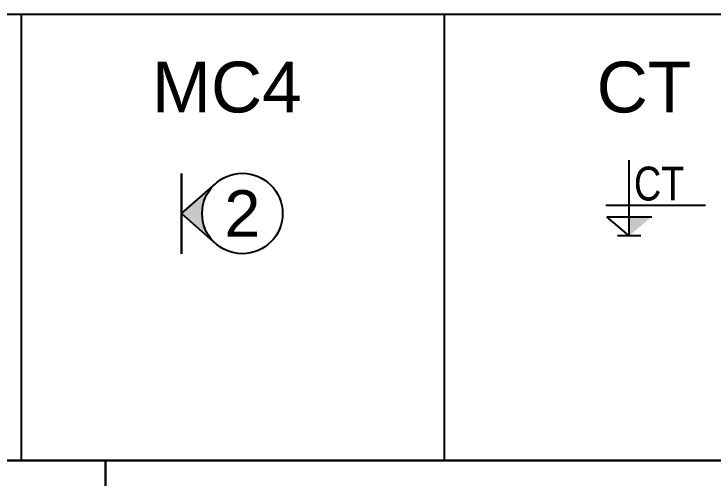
# Model space of a CAD drawing. Header units: feet. Extents: x 0 to 46220, y -100 to 29800.
# Drawn here: x 29459 to 33594, y 24183 to 26929 of the extents above; entities that cross this region are included whole.
import ezdxf
from ezdxf.enums import TextEntityAlignment as Align

# ---------------------------------------------------------------- set-up
doc = ezdxf.new("R2010")
doc.units = ezdxf.units.FT
doc.header["$MEASUREMENT"] = 0
for name, color, linetype in [('VHG-140', 140, 'Continuous'), ('VHG-150', 150, 'Continuous'), ('VHG-Dim', 140, 'Continuous'), ('VHG-Text', 7, 'Continuous')]:
    doc.layers.add(name, color=color, linetype=linetype)
doc.styles.add('VHG-Unicode.Bold', font='arial.ttf', dxfattribs={"width": 0.8})
doc.styles.add('VHG-Unicode.Regular', font='arial.ttf', dxfattribs={"width": 0.8})

# ---------------------------------------------------------------- blocks, each defined once
blk = doc.blocks.new('MC4')
at = {"layer": 'VHG-Dim'}
h = blk.add_hatch(color=256, dxfattribs=at)
edge = h.paths.add_edge_path()
edge.add_line((0, 0), (201.8213847375009, -178.1284336744648))
edge.add_ellipse((359.0383165534586, 0), major_axis=(-167.9983668566263, -167.9983668566261), ratio=0.9999999999997261, start_angle=314.99999999999574, end_angle=363.5682360119195, ccw=False)
edge.add_ellipse((359.0383165534586, -2.91038304567337e-11), major_axis=(167.9983668566298, -167.99836685663), ratio=0.9999999999998875, start_angle=176.4317639880888, end_angle=224.9999999999997, ccw=False)
edge.add_line((201.8213847375009, 178.1284336744066), (0, -2.91038304567337e-11))
for q in [(201.8213847375009, 178.1284336744066), (201.8213847375009, -178.128433674472)]:
    blk.add_line((0, 0), q, dxfattribs=at)
at = {"layer": 'VHG-Dim', "const_width": 14.60699136000001}
blk.add_lwpolyline([(0, 238.150015085077), (0, -238.1500150851352)], dxfattribs=at)
blk.add_lwpolyline([(0, 238.150015085077), (0, -238.1500150851352)], dxfattribs=at)
at = {"layer": 'VHG-Dim'}
blk.add_circle((359.0383165534586, 0), 237.5855688651691, dxfattribs=at)
at = {"layer": 'VHG-Text', "style": 'VHG-Unicode.Bold'}
blk.add_text('2', height=275, dxfattribs=at).set_placement((359.0383165534586, 0), align=Align.MIDDLE_CENTER)
blk = doc.blocks.new('CT')
at = {"layer": 'VHG-150', "lineweight": -3}
for p, q in [((0.9183581860270351, 0, 7.409349556736124e-09), (0.9183581860270351, 445.2699399553239, 7.409349556736124e-09)), ((450.918358186027, 178.6032733507454, 7.22448980967017e-09), (-136.935528338654, 178.6032733507454, 7.22448980967017e-09)), ((0.9183581860270351, 0, 7.409349556736124e-09), (-132.4149738356937, 111.9366064667702, 7.409349556736124e-09)), ((-132.4149738356937, 111.9366064667702, 7.409349556736124e-09), (134.2516902077477, 111.9366064667702, 7.409349556736124e-09))]:
    blk.add_line(p, q, dxfattribs=at)
at = {"layer": 'VHG-150'}
blk.add_line((68.92694327689242, 0), (-68.92694327689242, 0), dxfattribs=at)
at = {"layer": 'VHG-150', "lineweight": -3, "ltscale": 2}
blk.add_solid([(0.9183581860270351, 0), (134.2516902077477, 111.9366064667702), (0.9183581860270351, 111.9366064667702)], dxfattribs=at)
at = {"layer": 'VHG-Text', "style": 'VHG-Unicode.Regular', "width": 0.8}
blk.add_attdef('CT', (36.49779136939014, 207.7309051528573), '', height=200, dxfattribs=at)

msp = doc.modelspace()

# ---------------------------------------------------------------- linework, layer by layer
at = {"layer": 'VHG-140'}
for p, q in [((29500, 26929.12979859021), (29500, 24292.50676471461)), ((32000, 26929.12979859021), (32000, 24292.50676471461))]:
    msp.add_line(p, q, dxfattribs=at)
for points in [[(2000, 26929.12979859021), (41500, 26929.12979859021), (41500, 24292.50676471461), (2000, 24292.50676471461)], [(26000, 24292.50676471461), (30000, 24292.50676471461), (30000, 21292.50676471461), (26000, 21292.50676471461)], [(30000, 24292.50676471461), (34000, 24292.50676471461), (34000, 21292.50676471461), (30000, 21292.50676471461)]]:
    msp.add_lwpolyline(points, close=True, dxfattribs=at)

# ---------------------------------------------------------------- block references
at = {"layer": 'VHG-Text'}
ref = msp.add_blockref('CT', (33092.5062200937, 25619.99989017285, 7.344329148449093e-09), dxfattribs=at)
ref.add_attrib('CT', 'CT', (33120.86312936246, 25827.73079532571, 7.344329148449093e-09), dxfattribs={"height": 200, "style": 'VHG-Unicode.Regular', "width": 0.8})
msp.add_blockref('MC4', (30448.55198550224, 25750.87431673473), dxfattribs=at)

# ---------------------------------------------------------------- texts
at = {"layer": 'VHG-Text', "style": 'VHG-Unicode.Bold'}
for s, p in [('MC4', (30715.43487092433, 26347.70744470414)), ('CT', (33179.69111985527, 26347.70744470414))]:
    msp.add_text(s, height=300, dxfattribs=at).set_placement(p, align=Align.CENTER)

doc.saveas('drawing.dxf')
